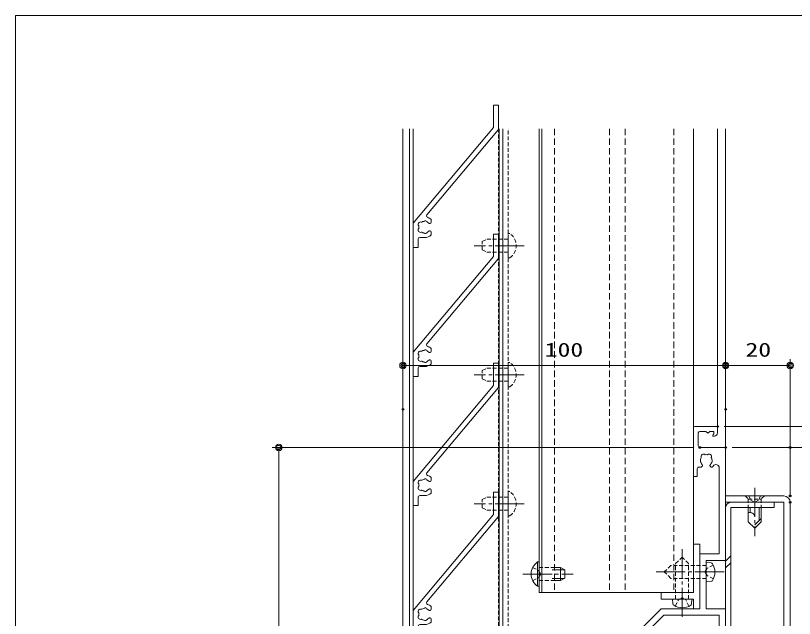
# Model space of a CAD drawing. Units: millimetres on the paper. Extents: x -395 to 395, y -281 to 281.
# Drawn here: x -395.3 to -154, y 94.1 to 281 of the extents above; entities that cross this region are included whole.
import ezdxf
from ezdxf.enums import TextEntityAlignment as Align

# ---------------------------------------------------------------- set-up
doc = ezdxf.new("R2010")
doc.units = ezdxf.units.MM
doc.header["$PDMODE"] = 32
doc.header["$PDSIZE"] = 0.5
for name, pattern in [('CHAIN2', [12, 9, -1, 1, -1]), ('DASHED1', [1.8, 1.2, -0.6]), ('DASHED2', [3, 2, -1])]:
    doc.linetypes.add(name, pattern=pattern)
for name, color, linetype, lineweight in [('0-2_USERZ', 3, 'Continuous', 9), ('0-3_F-1', 7, 'Continuous', 9), ('0-4__0-0_', 6, 'Continuous', 9), ('0-5_0', 7, 'Continuous', 9), ('0-7_PARTS3', 134, 'Continuous', 9), ('0-8_KATAZAI', 7, 'Continuous', 9), ('0-9__0-A_1-2', 3, 'Continuous', 9), ('0-B_SUNPOU', 3, 'Continuous', 9)]:
    doc.layers.add(name, color=color, linetype=linetype, lineweight=lineweight)
doc.layers.add('0-6_DEFPOINTS', color=1, linetype='Continuous')
doc.styles.add('ＭＳ ゴシック', font='')
doc.styles.get('ＭＳ ゴシック').set_extended_font_data('MS Gothic')

# ---------------------------------------------------------------- blocks, each defined once
blk = doc.blocks.new('図枠')
at = {"layer": '0-3_F-1'}
blk.add_lwpolyline([(790.6, 0), (0, 0), (0, 562), (790.6, 562)], close=True, dxfattribs=at)
blk = doc.blocks.new('WAKU-D2')
at = {"layer": '0-5_0'}
for p, q in [((-4.25, -3.7), (-5, -3.7)), ((-4.069, -3.778), (-3.931, -3.922)), ((-3.5, -3.75), (-3.5, -3.5)), ((6.1, -4.45), (6.1, -4.085)), ((-0.5, -8.5), (-4.5, -8.5)), ((97, -55), (97, -57)), ((87.207, -57), (97, -57))]:
    blk.add_line(p, q, dxfattribs=at)
for points in [[(68.535, -35.706), (52, -19.172), (52, -2), (58, -2), (58, -7.5), (60, -7.5), (60, 0), (50, 0), (50, -6), (35, -6), (35, 0), (0, 0), (0, -8)], [(6.322, -2), (33, -2), (33, -8), (50, -8), (50, -20), (86.854, -56.854)], [(-4.5, -2.5), (-6.5, -2.5), (-6.5, -9.5)], [(-5, -8), (-5, -6.1), (-4.4, -5.5), (-5, -4.9), (-5, -3.7)], [(4.313, -4.227), (4.706, -4.297), (4.796, -4.386)], [(5.277, -4.732), (5.561, -4.85), (5.7, -4.85), (6.1, -4.45)], [(6.1, -8.3), (6.1, -7.55), (5.7, -7.15), (5.561, -7.15), (5.277, -7.268)], [(-6, -10), (9, -10), (9, -8.8), (6.6, -8.8)], [(4.796, -7.614), (4.706, -7.703), (4.313, -7.773)], [(72.869, -34.699), (73.154, -34.582), (73.252, -34.484), (73.252, -33.918), (72.641, -33.307)], [(71.831, -35.025), (72.158, -34.795), (72.285, -34.794)], [(76.055, -36.721), (75.444, -36.11), (74.878, -36.11), (74.78, -36.208), (74.663, -36.492)], [(74.568, -37.077), (74.567, -37.204), (74.337, -37.531)], [(97, -55), (87.828, -55), (79.828, -47), (108.997, -47), (108.997, -45), (97, -45), (97, -40), (95, -40), (95, -45), (77.828, -45), (73.655, -40.827)]]:
    blk.add_lwpolyline(points, dxfattribs=at)
for centre, radius, start, end in [((6.322, -3), 1, 90, 236.44294), ((-4.5, -3.5), 1, 360, 90), ((-4.25, -3.95), 0.25, 43.60282, 90), ((-3.75, -3.75), 0.25, 223.60282, 360), ((2.771, -5.14), 0.75, 65.95278, 224.04721), ((4, -6), 1.8, 79.99999, 120.85315), ((4, -6), 1.8, 44.79283, 63.73979), ((4, -6.5), 3.2, 48.98549, 56.44294), ((2.771, -6.86), 0.75, 135.95278, 294.04721), ((4, -6), 1.8, 169.14684, 190.85315), ((-6, -9.5), 0.5, 180, 270), ((-4.5, -8), 0.5, 180, 270), ((-0.5, -8), 0.5, 270, 0), ((4, -6), 1.8, 239.14684, 279.99999), ((4, -6), 1.8, 296.2602, 315.20716), ((6.6, -8.3), 0.5, 179.99999, 270), ((72.863, -36.499), 3.2, 93.98549, 160.15066), ((69.101, -35.141), 0.8, 224.99999, 340.15066), ((71.386, -36.759), 0.75, 110.95278, 269.04721), ((72.863, -36.499), 1.8, 124.99999, 165.85315), ((72.863, -36.499), 1.8, 89.79283, 108.73979), ((72.863, -36.499), 1.8, 214.14684, 235.85315), ((72.602, -37.976), 0.75, 180.95278, 339.04721), ((72.863, -36.499), 1.8, 284.14684, 324.99999), ((72.863, -36.499), 3.2, 289.84933, 356.01449), ((72.863, -36.499), 1.8, 341.2602, 0.20716), ((74.221, -40.261), 0.8, 109.84933, 224.99999), ((87.207, -56.5), 0.5, 224.99999, 270)]:
    blk.add_arc(centre, radius, start, end, dxfattribs=at)
blk = doc.blocks.new('S-HA1')
at = {"layer": '0-5_0'}
for p, q in [((-8.711, 5.599), (-7.847, 5.599)), ((-7.447, 5.199), (-7.447, 5.06)), ((-5.147, 5.06), (-5.147, 5.199)), ((-4.747, 5.599), (-3.882, 5.599)), ((-3.097, 3.499), (-3.097, 2))]:
    blk.add_line(p, q, dxfattribs=at)
for points in [[(-7.5, 0), (-37.175, 24.9), (-44.132, 24.9), (-44.132, 26.4), (-36.629, 26.4), (-10.159, 4.189)], [(-2.597, 1.5), (0, 1.5), (0, 0), (-7.5, 0)]]:
    blk.add_lwpolyline(points, dxfattribs=at)
for centre, radius, start, end in [((-6.297, 3.499), 3.2, 138.9855, 163.13226), ((-7.847, 5.199), 0.4, 360, 90), ((-7.847, 5.06), 0.4, 314.79283, 360), ((-4.747, 5.199), 0.4, 90, 180), ((-4.747, 5.06), 0.4, 180, 225.20717), ((-6.297, 3.499), 3.2, 360, 41.0145), ((-9.838, 4.572), 0.5, 230, 343.13226), ((-7.774, 3.759), 0.5, 116.8699, 223.1301), ((-8.285, 3.281), 0.2, 6.2602, 43.1301), ((-6.297, 3.499), 1.8, 186.2602, 208.03074), ((-8.09, 4.384), 0.2, 296.8699, 333.7398), ((-6.297, 3.499), 1.8, 134.79283, 153.7398), ((-7.157, 2.27), 0.75, 162.29961, 307.70039), ((-8.062, 2.559), 0.2, 342.29961, 28.03074), ((-5.436, 2.27), 0.75, 232.29961, 17.70039), ((-6.297, 3.499), 1.8, 26.2602, 45.20717), ((-4.531, 2.559), 0.2, 151.96926, 197.70039), ((-6.297, 3.499), 1.8, 331.96926, 353.7398), ((-4.503, 4.384), 0.2, 206.2602, 243.1301), ((-4.82, 3.759), 0.5, 316.8699, 63.1301), ((-4.309, 3.281), 0.2, 136.8699, 173.7398), ((-6.576, 1.518), 0.2, 81.96926, 127.70039), ((-6.297, 3.499), 1.8, 261.96926, 278.03074), ((-6.017, 1.518), 0.2, 52.29961, 98.03074), ((-2.597, 2), 0.5, 180, 270)]:
    blk.add_arc(centre, radius, start, end, dxfattribs=at)
blk = doc.blocks.new('A$C73D11E19')
at = {"layer": '0-7_PARTS3'}
blk.add_line((0, 3), (1.521, 2.836), dxfattribs=at)
at = {"layer": '0-7_PARTS3', "linetype": 'CHAIN2'}
blk.add_line((5.5, 0), (-15.5, 0), dxfattribs=at)
at = {"layer": '0-7_PARTS3', "linetype": 'DASHED1'}
for p, q in [((-11, 2), (-13, 0)), ((-11, -2), (-13, 0)), ((0, 2), (-11, 2)), ((0, -2), (-11, -2))]:
    blk.add_line(p, q, dxfattribs=at)
at = {"layer": '0-7_PARTS3'}
blk.add_lwpolyline([(0, 3), (0, -3), (1.579, -2.877)], dxfattribs=at)
at = {"layer": '0-7_PARTS3', "linetype": 'DASHED1'}
for points in [[(2.179, 2.101), (0.263, 1.145), (-0.346, 0)], [(2.232, -2.127), (0.263, -1.145), (-0.346, 0)]]:
    blk.add_lwpolyline(points, dxfattribs=at)
at = {"layer": '0-7_PARTS3'}
for centre, radius, start, end in [((1.482, 2.337), 0.5, 24.85349, 85.56298), ((-2.328, -0.069), 5.002, 328.46047, 31.53953), ((1.541, -2.379), 0.5, 274.43702, 322.15918)]:
    blk.add_arc(centre, radius, start, end, dxfattribs=at)
blk = doc.blocks.new('AT-SITA')
at = {"layer": '0-4__0-0_', "color": 7}
blk.add_lwpolyline([(-3, -4.997), (-3.5, -5.497), (-3, -5.997)], dxfattribs=at)
at = {"layer": '0-8_KATAZAI'}
blk.add_lwpolyline([(-3, -5.997), (-3, -12), (-5, -12), (-5, -2), (-20, -2), (-20, 0), (0, 0), (0, -2), (-3, -2), (-3, -4.997)], dxfattribs=at)
blk = doc.blocks.new('U17')
at = {"layer": '0-7_PARTS3', "linetype": 'CHAIN2'}
blk.add_line((-5, 0), (10.5, 0), dxfattribs=at)
at = {"layer": '0-7_PARTS3', "linetype": 'DASHED1'}
for p, q in [((0, 2), (6.6, 2)), ((8, 1.3), (6.6, 2)), ((8, 1.3), (8, -1.3)), ((0, -2), (6.6, -2)), ((8, -1.3), (6.6, -2))]:
    blk.add_line(p, q, dxfattribs=at)
blk.add_lwpolyline([(-0.509, 3.75), (0, 3.75), (0, -3.75), (-0.509, -3.75)], dxfattribs=at)
blk.add_arc((2.027, 0), 4.527, 124.06671, 235.93329, dxfattribs=at)
blk = doc.blocks.new('U13')
at = {"layer": '0-7_PARTS3'}
for p, q in [((-0.509, 3.75), (0, 3.75)), ((0, 3.75), (0, -3.75)), ((4, 2), (6.6, 2)), ((4, 1.346), (7.909, 1.346)), ((6.6, 2), (6.6, -2)), ((8, 1.3), (6.6, 2)), ((8, 1.3), (8, -1.3)), ((4, -1.346), (7.909, -1.346)), ((4, -2), (6.6, -2)), ((8, -1.3), (6.6, -2))]:
    blk.add_line(p, q, dxfattribs=at)
at = {"layer": '0-7_PARTS3', "linetype": 'CHAIN2'}
blk.add_line((-5, 0), (10.5, 0), dxfattribs=at)
at = {"layer": '0-7_PARTS3', "linetype": 'DASHED1'}
for p, q in [((0, 2), (4, 2)), ((0, -2), (4, -2))]:
    blk.add_line(p, q, dxfattribs=at)
at = {"layer": '0-7_PARTS3'}
blk.add_lwpolyline([(-0.509, 3.75), (-0.509, -3.75), (0, -3.75)], dxfattribs=at)
at = {"layer": '0-7_PARTS3', "linetype": 'DASHED1'}
for points in [[(-2.009, 2.05), (-0.154, 1.145), (0.455, 0)], [(-2.009, -2.05), (-0.154, -1.145), (0.455, 0)]]:
    blk.add_lwpolyline(points, dxfattribs=at)
at = {"layer": '0-7_PARTS3'}
blk.add_arc((2.027, 0), 4.527, 124.06671, 235.93329, dxfattribs=at)
blk = doc.blocks.new('DOT1')
at = {"layer": '0-5_0'}
blk.add_line((0, 0), (-1, 0), dxfattribs=at)
for radius in [0.5, 0.325]:
    blk.add_circle((0, 0), radius, dxfattribs=at)
blk = doc.blocks.new('U54')
at = {"layer": '0-7_PARTS3', "linetype": 'DASHED1'}
for p, q in [((0, 3), (1, 2)), ((1, 2), (3.6, 2)), ((1, -2), (3.6, -2))]:
    blk.add_line(p, q, dxfattribs=at)
at = {"layer": '0-7_PARTS3', "linetype": 'CHAIN2'}
blk.add_line((-2.5, 0), (12.5, 0), dxfattribs=at)
at = {"layer": '0-7_PARTS3'}
for p, q in [((3.6, 2), (8, 2)), ((3.6, 1.4), (7.6, 1.4)), ((7, 2), (9, 0)), ((8, 2), (10, 0)), ((8, -2), (10, 0)), ((3.6, -1.4), (5.2, -1.4)), ((3.6, -2), (8, -2)), ((5.2, -1.4), (5.2, -2))]:
    blk.add_line(p, q, dxfattribs=at)
at = {"layer": '0-7_PARTS3', "linetype": 'DASHED1'}
for points in [[(0, 3), (0, -3), (1, -2), (1, 2)], [(0, 1.8), (1.343, 1.145), (1.952, 0)], [(0, -1.8), (1.343, -1.145), (1.952, 0)]]:
    blk.add_lwpolyline(points, dxfattribs=at)
at = {"layer": '0-7_PARTS3'}
blk.add_arc((6.532, -1.333), 1.333, 90, 182.86598, dxfattribs=at)

msp = doc.modelspace()

# ---------------------------------------------------------------- linework, layer by layer
at = {"layer": '0-2_USERZ'}
for p, q in [((-275.266, 245.927), (-275.266, -20.907)), ((-177.766, 245.927), (-177.766, 153.593)), ((-175.266, 245.927), (-175.266, 147.093)), ((-175.766, 153.593), (-132.427, 153.593)), ((-173.266, 147.093), (-85.202, 147.093)), ((-173.266, 147.093), (-132.427, 147.093))]:
    msp.add_line(p, q, dxfattribs=at)
at = {"layer": '0-2_USERZ', "linetype": 'DASHED2'}
for p, q in [((-228.348, 245.927), (-228.348, 102.093)), ((-211.243, 245.927), (-211.243, 102.093)), ((-206.358, 245.927), (-206.358, 102.093)), ((-191.366, 245.927), (-191.366, 102.093))]:
    msp.add_line(p, q, dxfattribs=at)
at = {"layer": '0-2_USERZ'}
for points in [[(-244.266, 245.927), (-244.266, 49.097), (-273.266, 49.097), (-273.266, 245.927)], [(-245.466, 245.927), (-245.466, 49.097), (-272.066, 49.097), (-272.066, 245.927)]]:
    msp.add_lwpolyline(points, dxfattribs=at)
at = {"layer": '0-2_USERZ', "color": 4, "linetype": 'DASHED1'}
msp.add_lwpolyline([(-245.666, 245.927), (-245.666, 85.725), (-242.666, 85.725), (-242.666, 245.927)], dxfattribs=at)
at = {"layer": '0-2_USERZ', "color": 6}
msp.add_lwpolyline([(-232.266, 245.927), (-232.266, 102.093), (-233.066, 102.093), (-233.066, 245.927)], dxfattribs=at)
at = {"layer": '0-6_DEFPOINTS'}
for p in [(-275.266, 172.51), (-175.266, 172.51), (-275.266, 158.939), (-175.266, 158.934), (-177.766, 153.593), (-183.266, 147.093), (-175.266, 147.093), (-155.266, 147.093), (-155.266, 132.093), (-155.266, 130.093)]:
    msp.add_point(p, dxfattribs=at)
at = {"layer": '0-9__0-A_1-2'}
msp.add_lwpolyline([(-185.266, 245.927), (-185.266, 102.093), (-232.266, 102.093), (-232.266, 245.927)], dxfattribs=at)
at = {"layer": '0-B_SUNPOU'}
for p, q in [((-175.266, 176.4), (-175.266, -139.288)), ((-275.266, 160.939), (-275.266, 174.51)), ((-175.266, 160.934), (-175.266, 174.51)), ((-175.266, 160.934), (-175.266, 174.51)), ((-155.266, 132.093), (-155.266, 174.51)), ((-177.266, 172.51), (-273.266, 172.51)), ((-157.266, 172.51), (-173.266, 172.51)), ((-185.266, 147.093), (-315.746, 147.093)), ((-313.746, 145.093), (-313.746, -25.907)), ((-175.266, 128.493), (-175.266, -74.311)), ((-175.266, 111.889), (-173.666, 113.489)), ((-175.266, 109.766), (-173.666, 111.366))]:
    msp.add_line(p, q, dxfattribs=at)
at = {"layer": '0-B_SUNPOU', "color": 4}
for p, q in [((-175.266, 128.493), (-175.266, -74.311)), ((-155.266, 130.093), (-155.266, -75.911))]:
    msp.add_line(p, q, dxfattribs=at)
for points in [[(-175.266, -75.911), (-157.266, -75.911), (-157.266, 130.093), (-175.266, 130.093), (-175.266, 132.093), (-157.266, 132.093)], [(-160.266, -74.311), (-173.666, -74.311), (-173.666, 128.493), (-160.266, 128.493), (-160.266, 130.093), (-173.666, 130.093)]]:
    msp.add_lwpolyline(points, dxfattribs=at)
at = {"layer": '0-B_SUNPOU'}
msp.add_lwpolyline([(-160.266, -74.311), (-173.666, -74.311), (-173.666, 128.493), (-160.266, 128.493), (-160.266, 130.093), (-173.666, 130.093)], dxfattribs=at)
at = {"layer": '0-B_SUNPOU', "color": 4}
for centre, radius, start, end in [((-157.266, 130.093), 2, 0, 90), ((-173.666, 128.493), 1.6, 90, 180)]:
    msp.add_arc(centre, radius, start, end, dxfattribs=at)
at = {"layer": '0-B_SUNPOU'}
msp.add_arc((-173.666, 128.493), 1.6, 90, 180, dxfattribs=at)

# ---------------------------------------------------------------- block references
at = {"layer": '0-2_USERZ'}
for name, p in [('図枠', (-395.3, -281)), ('A$C73D11E19', (-181.266, 108.507))]:
    msp.add_blockref(name, p, dxfattribs=at)
at = {"layer": '0-2_USERZ', "rotation": 270}
for name, p in [('S-HA1', (-272.066, 209.097)), ('S-HA1', (-272.066, 169.097)), ('S-HA1', (-272.066, 129.097)), ('S-HA1', (-272.066, 89.097)), ('AT-SITA', (-183.266, 97.093))]:
    msp.add_blockref(name, p, dxfattribs=at)
at = {"layer": '0-2_USERZ', "xscale": -1, "rotation": 90}
msp.add_blockref('A$C73D11E19', (-188.763, 100.093), dxfattribs=at)
at = {"layer": '0-7_PARTS3'}
for name, p, rotation in [('U17', (-242.666, 209.655), 180), ('U17', (-242.666, 169.655), 180), ('U17', (-242.666, 129.655), 180), ('U54', (-166.266, 132.093), 270)]:
    msp.add_blockref(name, p, dxfattribs=dict(at, rotation=rotation))
msp.add_blockref('U13', (-233.066, 107.843), dxfattribs=at)
at = {"layer": '0-8_KATAZAI', "rotation": 270}
msp.add_blockref('WAKU-D2', (-175.266, 147.093), dxfattribs=at)
at = {"layer": '0-B_SUNPOU', "xscale": 2, "yscale": 2}
for p, rotation in [((-275.266, 172.51), 180), ((-175.266, 172.51), 180), ((-313.746, 147.093), 90)]:
    msp.add_blockref('DOT1', p, dxfattribs=dict(at, rotation=rotation))
for p in [(-175.266, 172.51), (-155.266, 172.51)]:
    msp.add_blockref('DOT1', p, dxfattribs=at)

# ---------------------------------------------------------------- texts
at = {"layer": '0-B_SUNPOU', "style": 'ＭＳ ゴシック', "width": 1.35}
for s, p in [('100', (-231.341, 173.928)), ('20', (-169.123, 173.928))]:
    msp.add_text(s, height=4.333, dxfattribs=at).set_placement(p, align=Align.BOTTOM_LEFT)

doc.saveas('drawing.dxf')
